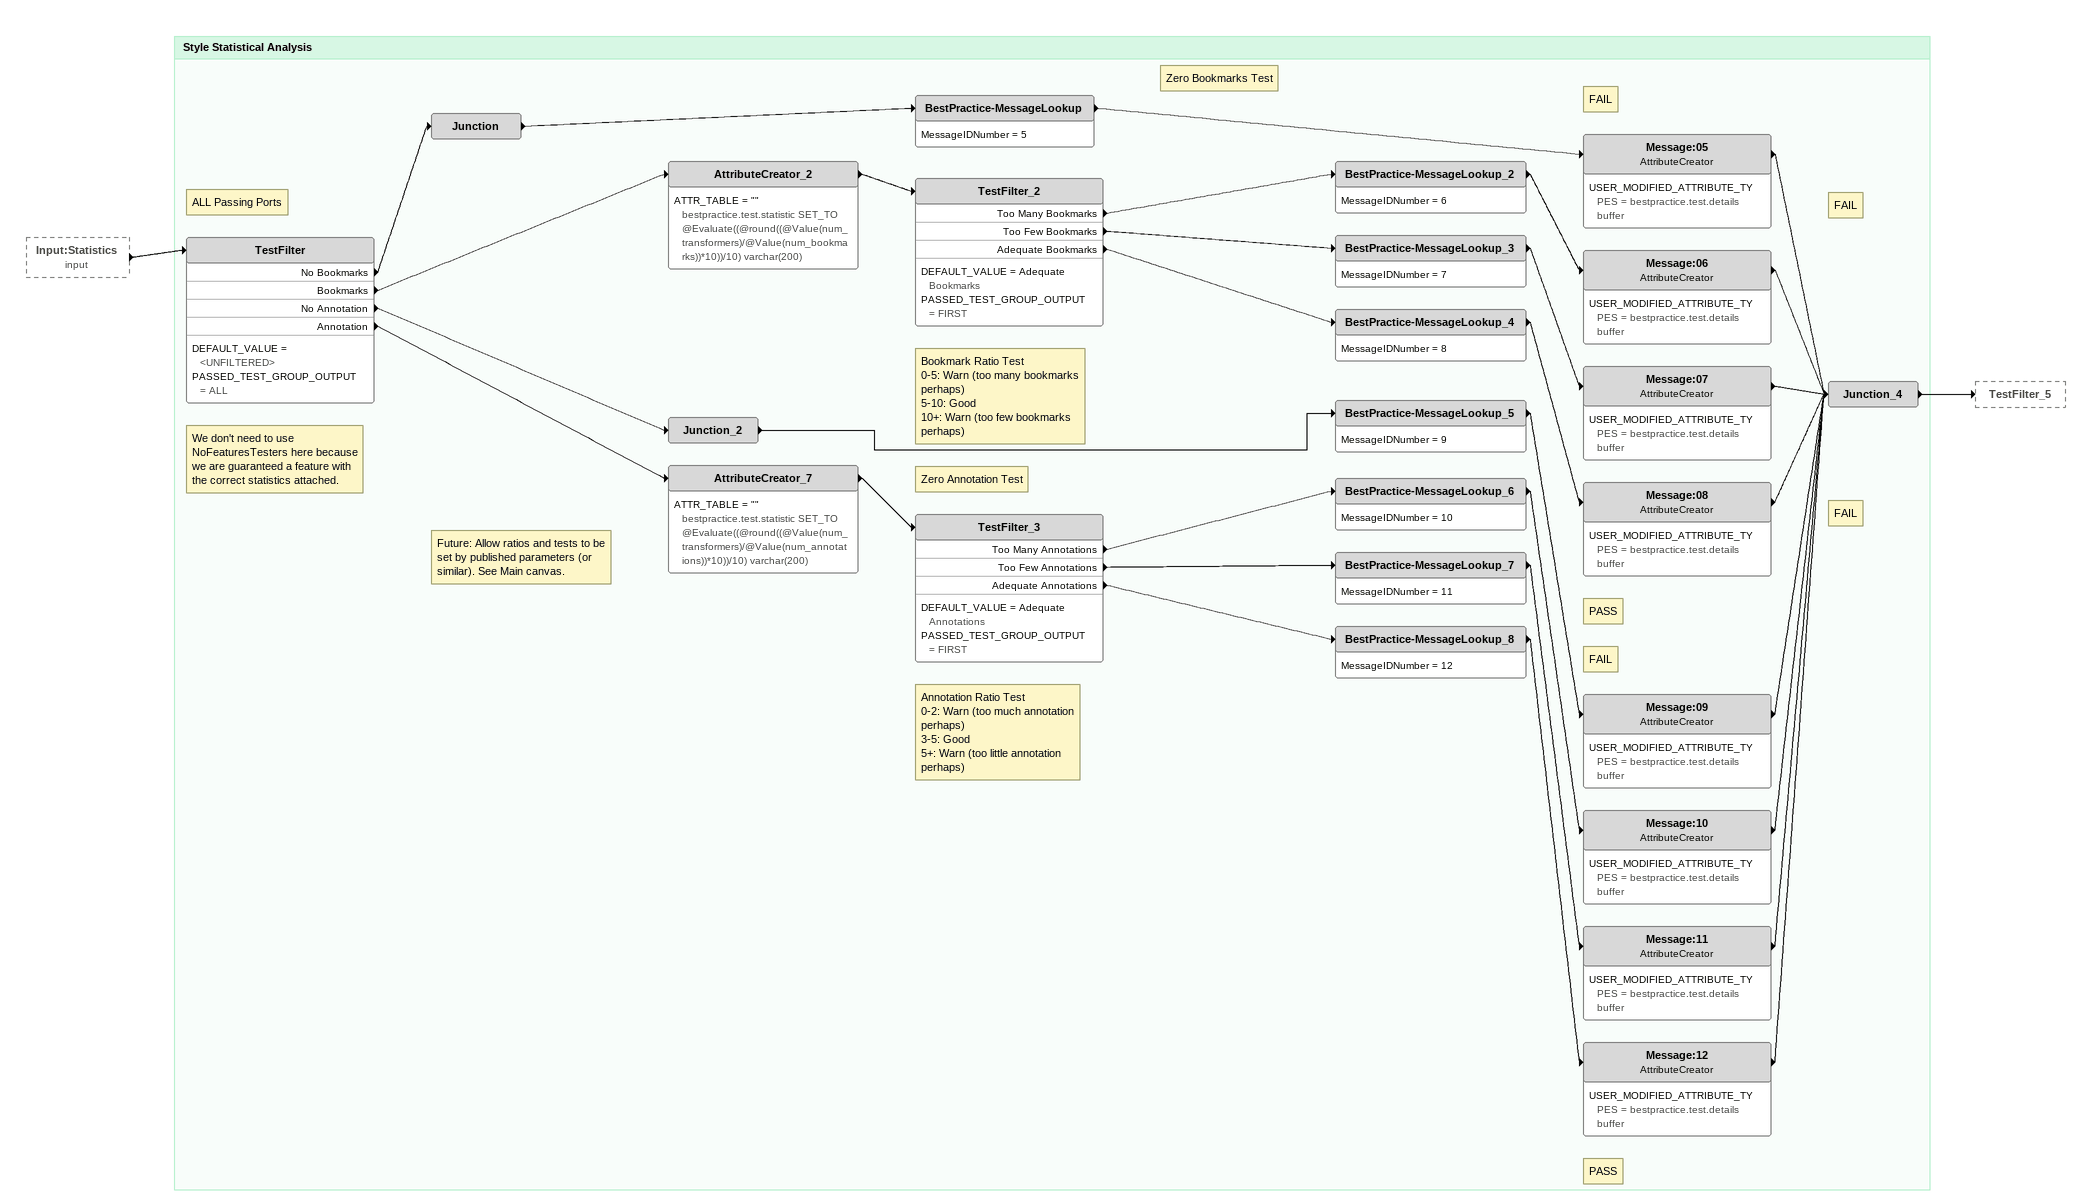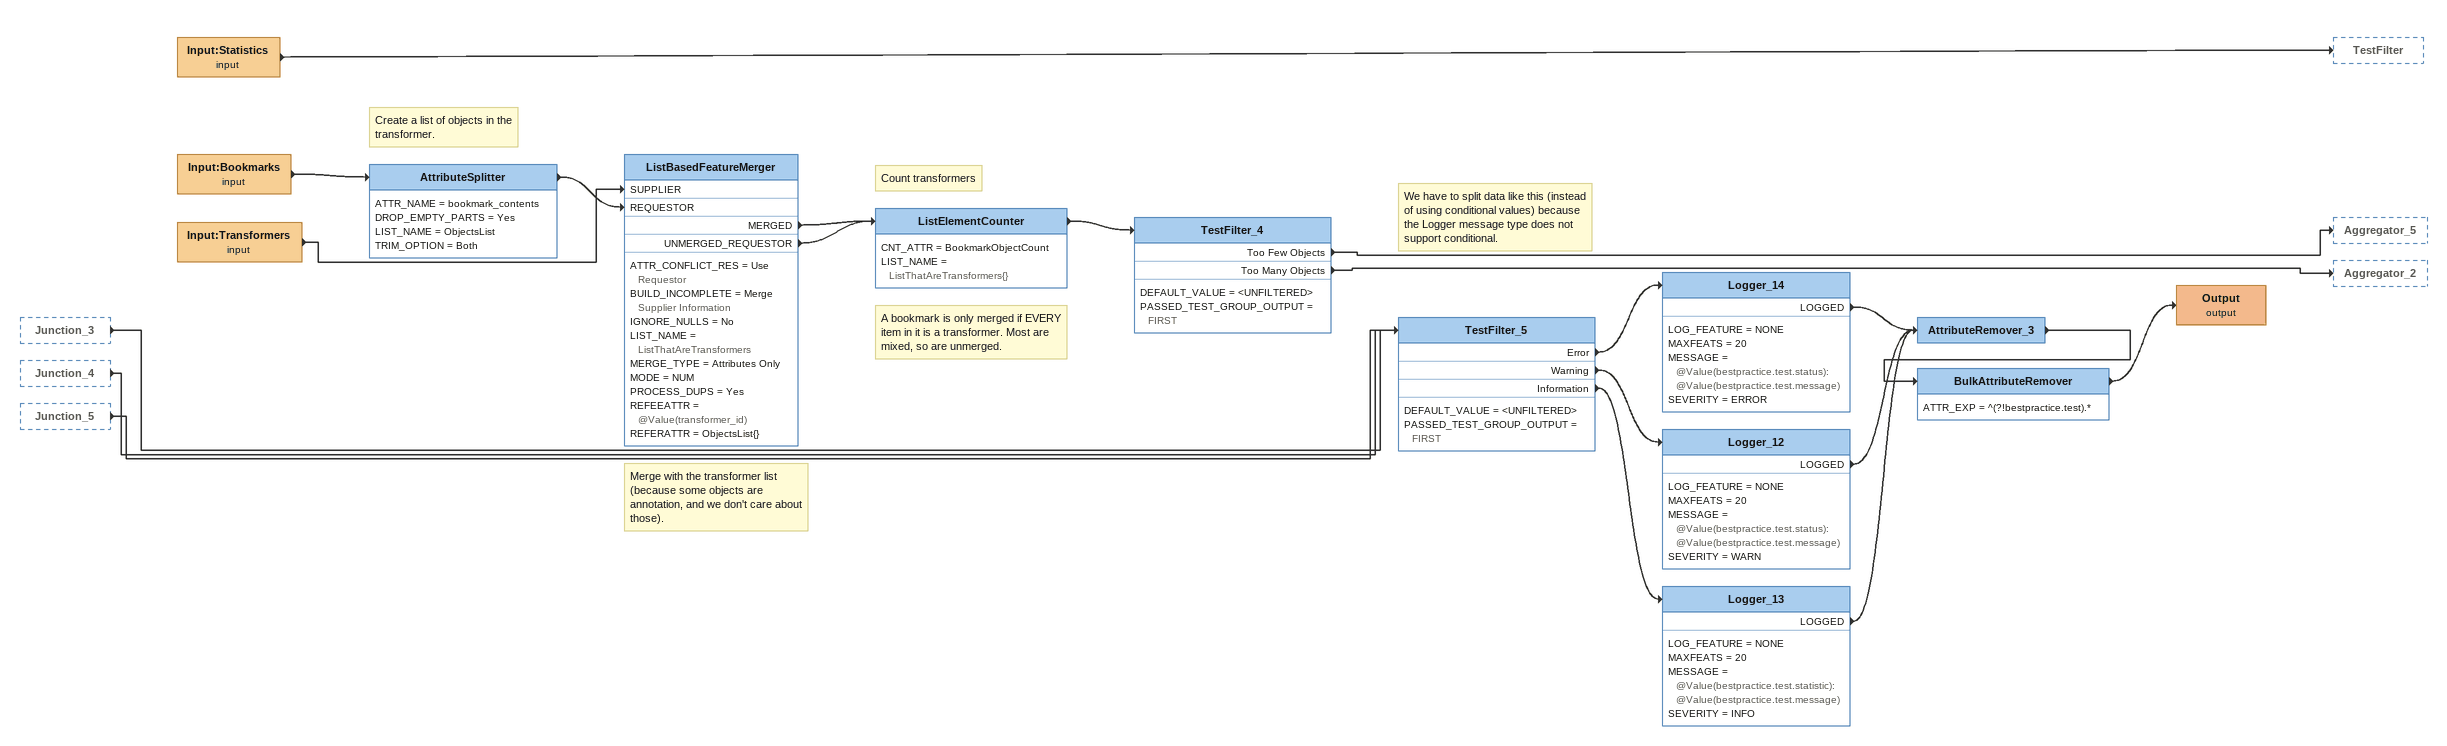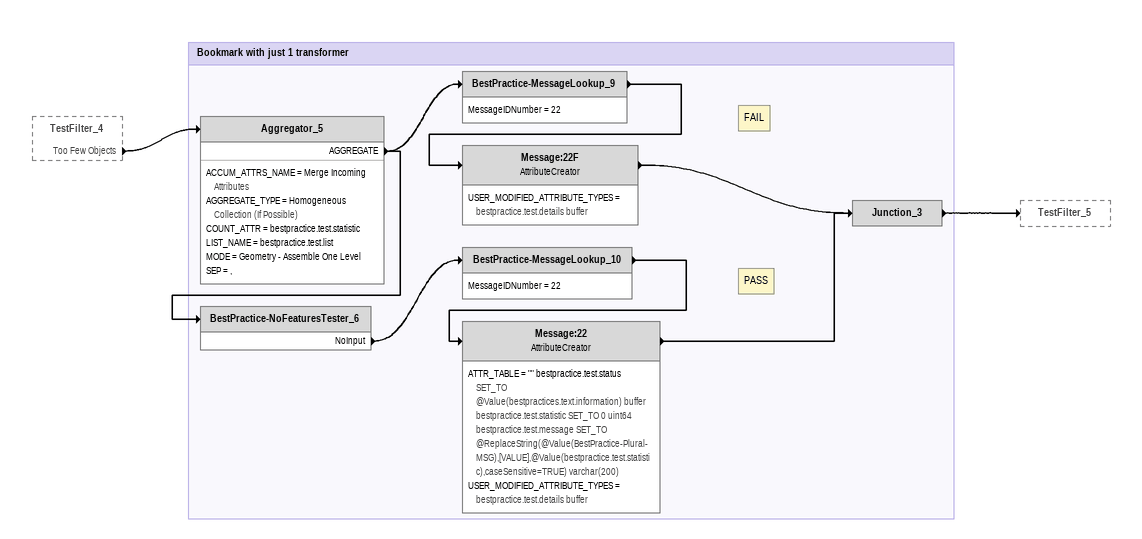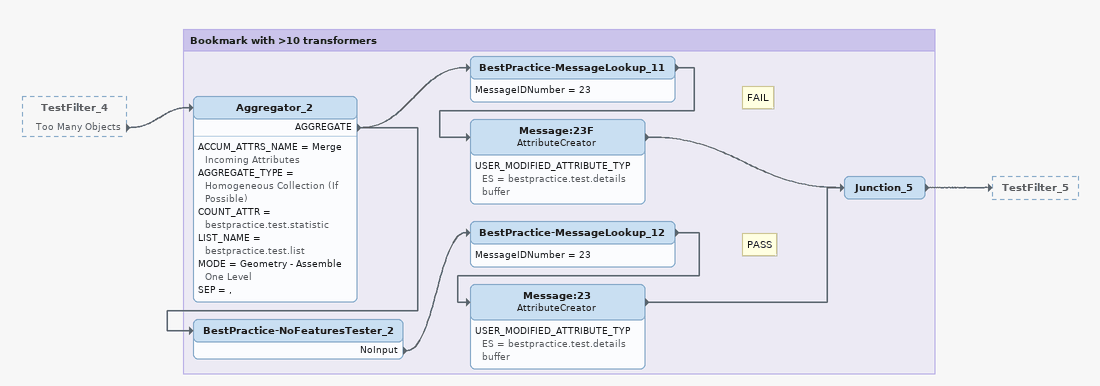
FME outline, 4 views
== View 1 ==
Input:Statistics (input) [outside]
    -> TestFilter

Bookmark: Style Statistical Analysis
Note: We don't need to use NoFeaturesTesters here because we are guaranteed a feature with the correct statistics attached.
Note: ALL Passing Ports
TestFilter
    DEFAULT_VALUE = <UNFILTERED>
    PASSED_TEST_GROUP_OUTPUT = ALL
    No Bookmarks -> Junction
    Bookmarks -> AttributeCreator_2
    No Annotation -> Junction_2
    Annotation -> AttributeCreator_7
Junction
    -> BestPractice-MessageLookup
Note: Zero Bookmarks Test
BestPractice-MessageLookup
    MessageIDNumber = 5
    -> Message:05
Note: FAIL
Message:05: AttributeCreator
    USER_MODIFIED_ATTRIBUTE_TYPES = bestpractice.test.details buffer
    -> Junction_4
AttributeCreator_2
    ATTR_TABLE = "" bestpractice.test.statistic SET_TO @Evaluate((@round((@Value(num_transformers)/@Value(num_bookmarks))*10))/10) varchar(200)
    -> TestFilter_2
Note: Bookmark Ratio Test / 0-5: Warn (too many bookmarks perhaps) / 5-10: Good / 10+: Warn (too few bookmarks perhaps)
TestFilter_2
    DEFAULT_VALUE = Adequate Bookmarks
    PASSED_TEST_GROUP_OUTPUT = FIRST
    Too Many Bookmarks -> BestPractice-MessageLookup_2
    Too Few Bookmarks -> BestPractice-MessageLookup_3
    Adequate Bookmarks -> BestPractice-MessageLookup_4
BestPractice-MessageLookup_2
    MessageIDNumber = 6
    -> Message:06
Note: FAIL
Message:06: AttributeCreator
    USER_MODIFIED_ATTRIBUTE_TYPES = bestpractice.test.details buffer
    -> Junction_4
BestPractice-MessageLookup_3
    MessageIDNumber = 7
    -> Message:07
Message:07: AttributeCreator
    USER_MODIFIED_ATTRIBUTE_TYPES = bestpractice.test.details buffer
    -> Junction_4
BestPractice-MessageLookup_4
    MessageIDNumber = 8
    -> Message:08
Note: PASS
Message:08: AttributeCreator
    USER_MODIFIED_ATTRIBUTE_TYPES = bestpractice.test.details buffer
    -> Junction_4
Junction_2
    -> BestPractice-MessageLookup_5
BestPractice-MessageLookup_5
    MessageIDNumber = 9
    -> Message:09
Note: FAIL
Message:09: AttributeCreator
    USER_MODIFIED_ATTRIBUTE_TYPES = bestpractice.test.details buffer
    -> Junction_4
Note: Future: Allow ratios and tests to be set by published parameters (or similar). See Main canvas.
AttributeCreator_7
    ATTR_TABLE = "" bestpractice.test.statistic SET_TO @Evaluate((@round((@Value(num_transformers)/@Value(num_annotations))*10))/10) varchar(200)
    -> TestFilter_3
Note: Annotation Ratio Test / 0-2: Warn (too much annotation perhaps) / 3-5: Good / 5+: Warn (too little annotation perhaps)
Note: Zero Annotation Test
TestFilter_3
    DEFAULT_VALUE = Adequate Annotations
    PASSED_TEST_GROUP_OUTPUT = FIRST
    Too Many Annotations -> BestPractice-MessageLookup_6
    Too Few Annotations -> BestPractice-MessageLookup_7
    Adequate Annotations -> BestPractice-MessageLookup_8
BestPractice-MessageLookup_6
    MessageIDNumber = 10
    -> Message:10
Message:10: AttributeCreator
    USER_MODIFIED_ATTRIBUTE_TYPES = bestpractice.test.details buffer
    -> Junction_4
BestPractice-MessageLookup_7
    MessageIDNumber = 11
    -> Message:11
Message:11: AttributeCreator
    USER_MODIFIED_ATTRIBUTE_TYPES = bestpractice.test.details buffer
    -> Junction_4
BestPractice-MessageLookup_8
    MessageIDNumber = 12
    -> Message:12
Note: PASS
Message:12: AttributeCreator
    USER_MODIFIED_ATTRIBUTE_TYPES = bestpractice.test.details buffer
    -> Junction_4
Note: FAIL
Junction_4
    -> TestFilter_5

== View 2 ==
Junction_3 [outside]
    -> TestFilter_5
Junction_4 [outside]
    -> TestFilter_5
Junction_5 [outside]
    -> TestFilter_5
Input:Statistics (input)
    -> TestFilter
Input:Bookmarks (input)
    -> AttributeSplitter
Note: Create a list of objects in the transformer.
AttributeSplitter
    ATTR_NAME = bookmark_contents
    DROP_EMPTY_PARTS = Yes
    LIST_NAME = ObjectsList
    TRIM_OPTION = Both
    -> ListBasedFeatureMerger [REQUESTOR]
Input:Transformers (input)
    -> ListBasedFeatureMerger [SUPPLIER]
Note: Merge with the transformer list (because some objects are annotation, and we don't care about those).
ListBasedFeatureMerger
    ATTR_CONFLICT_RES = Use Requestor
    BUILD_INCOMPLETE = Merge Supplier Information
    IGNORE_NULLS = No
    LIST_NAME = ListThatAreTransformers
    MERGE_TYPE = Attributes Only
    MODE = NUM
    PROCESS_DUPS = Yes
    REFEEATTR = @Value(transformer_id)
    REFERATTR = ObjectsList{}
    MERGED -> ListElementCounter
    UNMERGED_REQUESTOR -> ListElementCounter
Note: Count transformers
Note: A bookmark is only merged if EVERY item in it is a transformer. Most are mixed, so are unmerged.
ListElementCounter
    CNT_ATTR = BookmarkObjectCount
    LIST_NAME = ListThatAreTransformers{}
    -> TestFilter_4
TestFilter_4
    DEFAULT_VALUE = <UNFILTERED>
    PASSED_TEST_GROUP_OUTPUT = FIRST
    Too Few Objects -> Aggregator_5
    Too Many Objects -> Aggregator_2
Note: We have to split data like this (instead of using conditional values) because the Logger message type does not support conditional.
TestFilter_5
    DEFAULT_VALUE = <UNFILTERED>
    PASSED_TEST_GROUP_OUTPUT = FIRST
    Error -> Logger_14
    Warning -> Logger_12
    Information -> Logger_13
Logger_14
    LOG_FEATURE = NONE
    MAXFEATS = 20
    MESSAGE = @Value(bestpractice.test.status): @Value(bestpractice.test.message)
    SEVERITY = ERROR
    LOGGED -> AttributeRemover_3
Logger_12
    LOG_FEATURE = NONE
    MAXFEATS = 20
    MESSAGE = @Value(bestpractice.test.status): @Value(bestpractice.test.message)
    SEVERITY = WARN
    LOGGED -> AttributeRemover_3
Logger_13
    LOG_FEATURE = NONE
    MAXFEATS = 20
    MESSAGE = @Value(bestpractice.test.statistic): @Value(bestpractice.test.message)
    SEVERITY = INFO
    LOGGED -> AttributeRemover_3
AttributeRemover_3
    -> BulkAttributeRemover
BulkAttributeRemover
    ATTR_EXP = ^(?!bestpractice.test).*
    -> Output (output)
Output (output)

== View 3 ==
TestFilter_4 [outside]
    Too Few Objects -> Aggregator_5

Bookmark: Bookmark with just 1 transformer
Aggregator_5
    ACCUM_ATTRS_NAME = Merge Incoming Attributes
    AGGREGATE_TYPE = Homogeneous Collection (If Possible)
    COUNT_ATTR = bestpractice.test.statistic
    LIST_NAME = bestpractice.test.list
    MODE = Geometry - Assemble One Level
    SEP = ,
    AGGREGATE -> BestPractice-MessageLookup_9
    AGGREGATE -> BestPractice-NoFeaturesTester_6
BestPractice-MessageLookup_9
    MessageIDNumber = 22
    -> Message:22F
Message:22F: AttributeCreator
    USER_MODIFIED_ATTRIBUTE_TYPES = bestpractice.test.details buffer
    -> Junction_3
BestPractice-NoFeaturesTester_6
    NoInput -> BestPractice-MessageLookup_10
BestPractice-MessageLookup_10
    MessageIDNumber = 22
    -> Message:22
Message:22: AttributeCreator
    ATTR_TABLE = "" bestpractice.test.status SET_TO @Value(bestpractices.text.information) buffer  bestpractice.test.statistic SET_TO 0 uint64  bestpractice.test.message SET_TO @ReplaceString(@Value(BestPractice-Plural-MSG),[VALUE],@Value(bestpractice.test.statistic),caseSensitive=TRUE) varchar(200)
    USER_MODIFIED_ATTRIBUTE_TYPES = bestpractice.test.details buffer
    -> Junction_3
Note: FAIL
Note: PASS
Junction_3
    -> TestFilter_5

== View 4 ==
TestFilter_4 [outside]
    Too Many Objects -> Aggregator_2

Bookmark: Bookmark with >10 transformers
Aggregator_2
    ACCUM_ATTRS_NAME = Merge Incoming Attributes
    AGGREGATE_TYPE = Homogeneous Collection (If Possible)
    COUNT_ATTR = bestpractice.test.statistic
    LIST_NAME = bestpractice.test.list
    MODE = Geometry - Assemble One Level
    SEP = ,
    AGGREGATE -> BestPractice-MessageLookup_11
    AGGREGATE -> BestPractice-NoFeaturesTester_2
BestPractice-MessageLookup_11
    MessageIDNumber = 23
    -> Message:23F
Message:23F: AttributeCreator
    USER_MODIFIED_ATTRIBUTE_TYPES = bestpractice.test.details buffer
    -> Junction_5
BestPractice-NoFeaturesTester_2
    NoInput -> BestPractice-MessageLookup_12
BestPractice-MessageLookup_12
    MessageIDNumber = 23
    -> Message:23
Message:23: AttributeCreator
    USER_MODIFIED_ATTRIBUTE_TYPES = bestpractice.test.details buffer
    -> Junction_5
Note: FAIL
Note: PASS
Junction_5
    -> TestFilter_5
